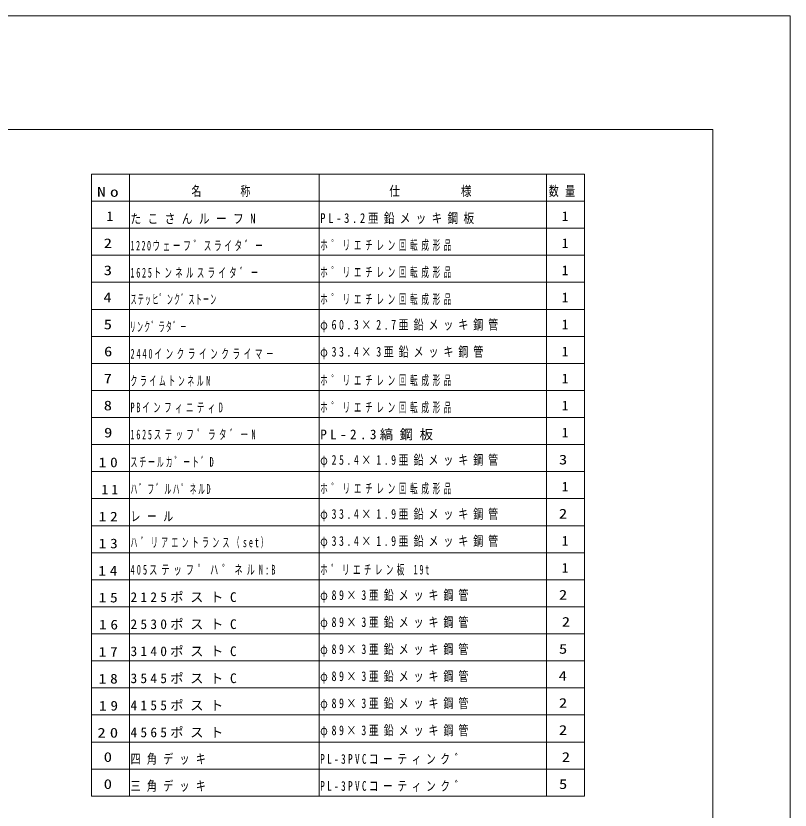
# Model space of a CAD drawing. Units: millimetres on the paper. Extents: x 0 to 420, y -594 to 297.
# Drawn here: x 249.9 to 420, y 122.4 to 297 of the extents above; entities that cross this region are included whole.
import ezdxf
from ezdxf.enums import TextEntityAlignment as Align

# ---------------------------------------------------------------- set-up
doc = ezdxf.new("R2010")
doc.units = ezdxf.units.MM
doc.layers.add('0_2', color=7, linetype='Continuous', lineweight=13)
doc.layers.add('FMT', color=7, linetype='Continuous', lineweight=13)
doc.styles.add('ＭＳ ゴシック', font='')
doc.styles.get('ＭＳ ゴシック').set_extended_font_data('MS Gothic')

msp = doc.modelspace()

# ---------------------------------------------------------------- linework, layer by layer
at = {"layer": '0_2'}
for p, q in [((266.518, 125.485), (266.518, 262.207)), ((266.518, 262.207), (374.851, 262.207)), ((274.851, 262.207), (274.851, 256.263)), ((316.518, 262.207), (316.518, 256.263)), ((366.518, 262.207), (366.518, 256.263)), ((374.851, 262.207), (374.851, 125.485)), ((266.518, 256.263), (374.851, 256.263)), ((274.851, 256.263), (274.851, 250.319)), ((316.518, 256.263), (316.518, 250.319)), ((366.518, 256.263), (366.518, 250.319)), ((266.518, 250.319), (374.851, 250.319)), ((274.851, 250.319), (274.851, 244.374)), ((316.518, 250.319), (316.518, 244.374)), ((366.518, 250.319), (366.518, 244.374)), ((266.518, 244.374), (374.851, 244.374)), ((274.851, 244.374), (274.851, 238.43)), ((316.518, 244.374), (316.518, 238.43)), ((366.518, 244.374), (366.518, 238.43)), ((266.518, 238.43), (374.851, 238.43)), ((274.851, 238.43), (274.851, 232.485)), ((316.518, 238.43), (316.518, 232.485)), ((366.518, 238.43), (366.518, 232.485)), ((266.518, 232.485), (374.851, 232.485)), ((274.851, 232.485), (274.851, 226.541)), ((316.518, 232.485), (316.518, 226.541)), ((366.518, 232.485), (366.518, 226.541)), ((266.518, 226.541), (374.851, 226.541)), ((274.851, 226.541), (274.851, 220.596)), ((316.518, 226.541), (316.518, 220.596)), ((366.518, 226.541), (366.518, 220.596)), ((266.518, 220.596), (374.851, 220.596)), ((274.851, 220.596), (274.851, 214.652)), ((316.518, 220.596), (316.518, 214.652)), ((366.518, 220.596), (366.518, 214.652)), ((266.518, 214.652), (374.851, 214.652)), ((274.851, 214.652), (274.851, 208.707)), ((316.518, 214.652), (316.518, 208.707)), ((366.518, 214.652), (366.518, 208.707)), ((266.518, 208.707), (374.851, 208.707)), ((274.851, 208.707), (274.851, 202.763)), ((316.518, 208.707), (316.518, 202.763)), ((366.518, 208.707), (366.518, 202.763)), ((266.518, 202.763), (374.851, 202.763)), ((274.851, 202.763), (274.851, 196.819)), ((316.518, 202.763), (316.518, 196.819)), ((366.518, 202.763), (366.518, 196.819)), ((266.518, 196.819), (374.851, 196.819)), ((274.851, 196.819), (274.851, 190.874)), ((316.518, 196.819), (316.518, 190.874)), ((366.518, 196.819), (366.518, 190.874)), ((266.518, 190.874), (374.851, 190.874)), ((274.851, 190.874), (274.851, 184.93)), ((316.518, 190.874), (316.518, 184.93)), ((366.518, 190.874), (366.518, 184.93)), ((266.518, 184.93), (374.851, 184.93)), ((274.851, 184.93), (274.851, 178.985)), ((316.518, 184.93), (316.518, 178.985)), ((366.518, 184.93), (366.518, 178.985)), ((266.518, 178.985), (374.851, 178.985)), ((274.851, 178.985), (274.851, 173.041)), ((316.518, 178.985), (316.518, 173.041)), ((366.518, 178.985), (366.518, 173.041)), ((266.518, 173.041), (374.851, 173.041)), ((274.851, 173.041), (274.851, 167.096)), ((316.518, 173.041), (316.518, 167.096)), ((366.518, 173.041), (366.518, 167.096)), ((266.518, 167.096), (374.851, 167.096)), ((274.851, 167.096), (274.851, 161.152)), ((316.518, 167.096), (316.518, 161.152)), ((366.518, 167.096), (366.518, 161.152)), ((266.518, 161.152), (374.851, 161.152)), ((274.851, 161.152), (274.851, 155.207)), ((316.518, 161.152), (316.518, 155.207)), ((366.518, 161.152), (366.518, 155.207)), ((266.518, 155.207), (374.851, 155.207)), ((274.851, 155.207), (274.851, 149.263)), ((316.518, 155.207), (316.518, 149.263)), ((366.518, 155.207), (366.518, 149.263)), ((266.518, 149.263), (374.851, 149.263)), ((274.851, 149.263), (274.851, 143.319)), ((316.518, 149.263), (316.518, 143.319)), ((366.518, 149.263), (366.518, 143.319)), ((266.518, 143.319), (374.851, 143.319)), ((274.851, 143.319), (274.851, 137.374)), ((316.518, 143.319), (316.518, 137.374)), ((366.518, 143.319), (366.518, 137.374)), ((266.518, 137.374), (374.851, 137.374)), ((274.851, 137.374), (274.851, 131.43)), ((316.518, 137.374), (316.518, 131.43)), ((366.518, 137.374), (366.518, 131.43)), ((266.518, 131.43), (374.851, 131.43)), ((274.851, 131.43), (274.851, 125.485)), ((316.518, 131.43), (316.518, 125.485)), ((366.518, 131.43), (366.518, 125.485)), ((266.518, 125.485), (374.851, 125.485))]:
    msp.add_line(p, q, dxfattribs=at)
msp.add_lwpolyline([(0, 297), (420, 297), (420, 0), (0, 0)], close=True, dxfattribs=at)
at = {"layer": 'FMT'}
for p, q in [((28, 272), (403, 272)), ((403, 272), (403, 15))]:
    msp.add_line(p, q, dxfattribs=at)

# ---------------------------------------------------------------- texts
at = {"layer": '0_2', "style": 'ＭＳ ゴシック'}
for p in [(269.851, 251.249), (369.851, 251.249), (369.851, 245.305), (369.851, 239.36), (369.851, 233.416), (369.851, 227.471), (369.851, 221.527), (369.851, 215.582), (369.851, 209.638), (369.851, 203.694), (369.851, 191.805), (369.851, 179.916), (369.851, 173.971)]:
    msp.add_text('1', height=2.138, dxfattribs=at).set_placement(p, align=Align.BOTTOM_LEFT)
at = {"layer": '0_2', "style": 'ＭＳ ゴシック', "width": 1.25}
for s, p in [('2', (269.226, 245.305)), ('3', (269.226, 239.36)), ('4', (269.157, 233.416)), ('5', (269.226, 227.471)), ('6', (269.296, 221.527)), ('7', (269.226, 215.582)), ('8', (269.226, 209.638)), ('9', (269.296, 203.694)), ('3', (369.226, 197.749)), ('2', (369.226, 185.86)), ('2', (369.226, 168.027)), ('2', (369.851, 162.082)), ('5', (369.226, 156.138)), ('4', (369.157, 150.194)), ('2', (369.226, 144.249)), ('2', (369.226, 138.305)), ('0', (269.226, 132.36)), ('2', (369.851, 132.36)), ('0', (269.226, 126.416)), ('5', (369.226, 126.416))]:
    msp.add_text(s, height=2.138, dxfattribs=at).set_placement(p, align=Align.BOTTOM_LEFT)
at = {"layer": '0_2', "char_height": 2.138, "attachment_point": 7, "style": 'ＭＳ ゴシック'}
for s, insert in [('\\T1.5;\\W1.3;No', (267.768, 257.194)), ('\\T1.64;\\W0.75;名\u3000\u3000称', (288.49, 257.194)), ('\\T1.5;\\W0.8;仕\u3000\\~\\~\\~\\~\\~様', (331.962, 257.194)), ('\\T1.64;\\W0.75;数量', (366.99, 257.194)), ('\\T1.61;\\W0.8;たこさんルーフN', (275.115, 251.249)), ('\\T1.5;\\W0.8;PL-3.2亜鉛メッキ鋼板', (316.782, 251.249)), ('\\T1.5;\\W0.55;ホ゜リエチレン回転成形品', (316.782, 245.305)), ('\\T1.37;\\W0.55;1220ウェーフ゛スライタ゛ー', (275.115, 245.305)), ('\\T1.44;\\W0.55;1625トンネルスライタ゛ー', (275.115, 239.36)), ('\\T1.5;\\W0.55;ホ゜リエチレン回転成形品', (316.782, 239.36)), ('\\T1.18;\\W0.45;ステッヒ゜ンク゛ストーン', (275.115, 233.416)), ('\\T1.5;\\W0.55;ホ゜リエチレン回転成形品', (316.782, 233.416)), ('\\T1.5;\\W0.75;φ60.3×2.7亜鉛メッキ鋼管', (316.782, 227.471)), ('\\T1.18;\\W0.45;リンク゛ラタ゛ー', (274.921, 227.471)), ('\\T1.49;\\W0.55;2440インクラインクライマー', (275.115, 221.527)), ('\\T1.5;\\W0.75;φ33.4×3亜鉛メッキ鋼管', (316.782, 221.527)), ('\\T1.5;\\W0.55;ホ゜リエチレン回転成形品', (316.782, 215.582)), ('\\T1.39;\\W0.5;クライムトンネルN', (275.115, 215.582)), ('\\T1.46;\\W0.55;PBインフィニティD', (275.115, 209.638)), ('\\T1.5;\\W0.55;ホ゜リエチレン回転成形品', (316.782, 209.638)), ('\\T1.45;\\W0.55;1625ステッフ゜ラタ゛ーN', (275.115, 203.694)), ('\\T1.5;PL-2.3縞鋼板', (316.782, 203.694)), ('\\T1.5;\\W0.75;φ25.4×1.9亜鉛メッキ鋼管', (316.782, 197.749)), ('\\T1.5;\\W1.15;10', (268.115, 197.749)), ('\\T1.29;\\W0.5;スチールカ゛ート゛D', (275.115, 197.749)), ('\\T1.5;11', (268.74, 191.805)), ('\\T1.24;\\W0.5;ハ゛フ゛ルハ゜ネルD', (275.115, 191.805)), ('\\T1.5;\\W0.55;ホ゜リエチレン回転成形品', (316.782, 191.805)), ('\\T1.5;\\W0.75;φ33.4×1.9亜鉛メッキ鋼管', (316.782, 185.86)), ('\\T1.5;\\W1.15;12', (268.115, 185.86)), ('\\T1.64;\\W0.75;レール', (275.115, 185.86)), ('\\T1.5;\\W1.15;13', (268.115, 179.916)), ('\\T1.5;\\W0.5;ハ゛リアエントランス（set）', (275.115, 179.916)), ('\\T1.5;\\W0.75;φ33.4×1.9亜鉛メッキ鋼管', (316.782, 179.916)), ('\\T1.49;\\W0.6;405ステッフ゜ハ゜ネルN:B', (275.115, 173.971)), ('\\T1.46;\\W0.55;ホ゜リエチレン板\\~19t', (316.782, 173.971)), ('\\T1.5;\\W1.15;14', (268.046, 173.971)), ('\\T1.5;\\W1.15;15', (268.115, 168.027)), ('\\T1.5;2125ポストC', (275.115, 168.027)), ('\\T1.5;\\W0.75;φ89×3亜鉛メッキ鋼管', (316.782, 168.027)), ('\\T1.5;\\W1.15;16', (268.184, 162.082)), ('\\T1.5;2530ポストC', (275.115, 162.082)), ('\\T1.5;\\W0.75;φ89×3亜鉛メッキ鋼管', (316.782, 162.082)), ('\\T1.5;\\W0.75;φ89×3亜鉛メッキ鋼管', (316.782, 156.138)), ('\\T1.5;\\W1.15;17', (268.115, 156.138)), ('\\T1.5;3140ポストC', (275.115, 156.138)), ('\\T1.5;\\W1.15;18', (268.115, 150.194)), ('\\T1.5;3545ポストC', (275.115, 150.194)), ('\\T1.5;\\W0.75;φ89×3亜鉛メッキ鋼管', (316.782, 150.194)), ('\\T1.5;4155ポスト', (275.115, 144.249)), ('\\T1.5;\\W0.75;φ89×3亜鉛メッキ鋼管', (316.782, 144.249)), ('\\T1.5;\\W1.15;19', (268.184, 144.249)), ('\\T1.5;\\W1.25;20', (267.837, 138.305)), ('\\T1.5;4565ポスト', (275.115, 138.305)), ('\\T1.5;\\W0.75;φ89×3亜鉛メッキ鋼管', (316.782, 138.305)), ('\\T1.64;\\W0.75;四角デッキ', (275.115, 132.36)), ('\\T1.5;\\W0.7;PL-3PVCコーティンク゛', (316.782, 132.36)), ('\\T1.64;\\W0.75;三角デッキ', (275.115, 126.416)), ('\\T1.5;\\W0.7;PL-3PVCコーティンク゛', (316.782, 126.416))]:
    msp.add_mtext(s, dxfattribs=dict(at, insert=insert))

doc.saveas('drawing.dxf')
